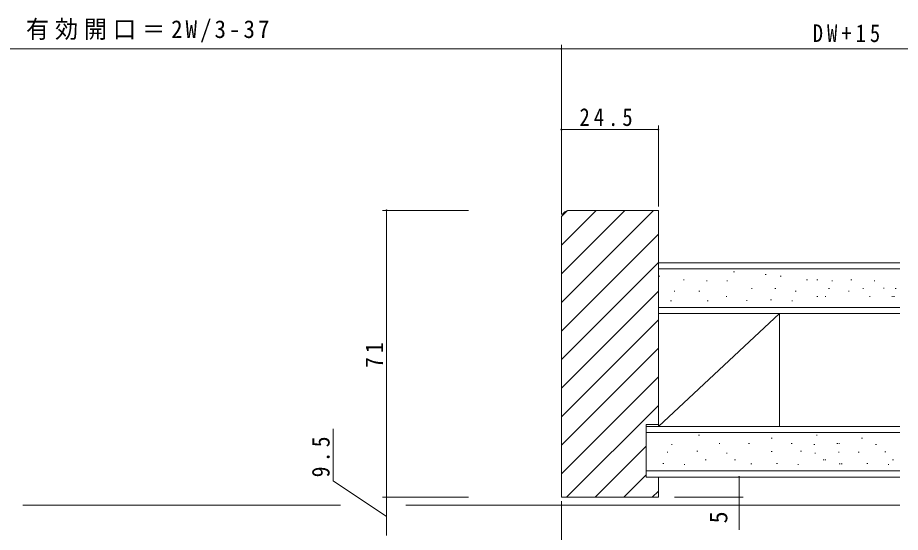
# Model space of a CAD drawing. Units: millimetres, scale not verified. Extents: x -497 to 493, y -796 to 797.
# Drawn here: x 34.2 to 252.7, y -607.2 to -479.8 of the extents above; entities that cross this region are included whole.
import ezdxf
from ezdxf.enums import TextEntityAlignment as Align

# ---------------------------------------------------------------- set-up
doc = ezdxf.new("R2010")
doc.units = ezdxf.units.MM
doc.header["$LTSCALE"] = 4
for name, color, linetype, lineweight in [('0-3_YKK_D', 6, 'Continuous', 18), ('0-5_YKK_12', 2, 'Continuous', 18), ('0-7_YSS_K', 3, 'Continuous', 18)]:
    doc.layers.add(name, color=color, linetype=linetype, lineweight=lineweight)
doc.styles.add('ＭＳ ゴシック', font='')
doc.styles.get('ＭＳ ゴシック').set_extended_font_data('MS Gothic')

msp = doc.modelspace()

# ---------------------------------------------------------------- linework, layer by layer
at = {"layer": '0-3_YKK_D'}
for p, q in [((168.75, -528.5), (168.75, -486.5)), ((168.75, -524.5), (168.75, -486.5)), ((-41.25, -487.5), (168.75, -487.5)), ((168.75, -487.5), (311.75, -487.5)), ((192.75, -526.5), (192.75, -506.5)), ((192.75, -507.5), (168.75, -507.5)), ((145.75, -527.5), (124.45, -527.5)), ((125.45, -527.5), (125.45, -598.5)), ((112.276, -594.422), (112.276, -581.555)), ((212.75, -593.5), (212.75, -598.5)), ((125.45, -603.25), (112.276, -594.422)), ((145.75, -598.5), (124.45, -598.5)), ((125.45, -608), (125.45, -598.5)), ((196.75, -598.5), (213.75, -598.5)), ((212.75, -598.5), (212.75, -606.6)), ((168.75, -599.5), (168.75, -722.5))]:
    msp.add_line(p, q, dxfattribs=at)
for centre, start, end in [((168.75, -487.5), 0, 180), ((168.75, -487.5), 0, 180), ((168.75, -487.5), 180, 0), ((168.75, -487.5), 180, 0), ((168.75, -507.5), 0, 180), ((168.75, -507.5), 180, 0), ((192.75, -507.5), 0, 180), ((192.75, -507.5), 180, 0), ((125.45, -527.5), 90, 270), ((125.45, -527.5), 270, 90), ((212.75, -593.5), 90, 270), ((212.75, -593.5), 270, 90), ((125.45, -598.5), 90, 270), ((125.45, -598.5), 90, 270), ((125.45, -598.5), 270, 90), ((125.45, -598.5), 270, 90), ((212.75, -598.5), 90, 270), ((212.75, -598.5), 270, 90)]:
    msp.add_arc(centre, 0.106, start, end, dxfattribs=at)
at = {"layer": '0-5_YKK_12'}
for p, q in [((35.4, -600.5), (114.1, -600.5)), ((130.25, -600.5), (252.5, -600.5))]:
    msp.add_line(p, q, dxfattribs=at)
at = {"layer": '0-7_YSS_K'}
for p, q in [((168.75, -550.289), (191.539, -527.5)), ((168.75, -543.218), (184.468, -527.5)), ((168.75, -536.147), (177.397, -527.5)), ((168.809, -529.017), (170.267, -527.559)), ((168.75, -557.36), (192.75, -533.36)), ((168.75, -564.431), (192.75, -540.431)), ((192.75, -542), (252.5, -542)), ((193.121, -543.8), (192.921, -543.8)), ((211.564, -542.672), (211.364, -542.672)), ((219.406, -543.402), (219.206, -543.402)), ((223.121, -543.8), (222.921, -543.8)), ((199.158, -544.729), (198.958, -544.729)), ((204.863, -544.928), (204.663, -544.928)), ((209.906, -544.928), (209.706, -544.928)), ((229.658, -544.729), (229.458, -544.729)), ((232.186, -544.729), (231.986, -544.729)), ((235.863, -544.928), (235.663, -544.928)), ((240.632, -544.729), (240.432, -544.729)), ((246.338, -544.928), (246.138, -544.928)), ((168.75, -571.503), (192.75, -547.503)), ((196.836, -547.515), (196.636, -547.515)), ((202.982, -547.515), (202.782, -547.515)), ((215.982, -546.852), (215.782, -546.852)), ((221.794, -546.852), (221.594, -546.852)), ((226.836, -547.515), (226.636, -547.515)), ((235.105, -546.852), (234.905, -546.852)), ((240.011, -547.515), (239.811, -547.515)), ((243.551, -546.852), (243.351, -546.852)), ((248.66, -546.786), (248.46, -546.786)), ((251.578, -546.852), (251.378, -546.852)), ((195.974, -549.904), (195.774, -549.904)), ((205.063, -549.904), (204.863, -549.904)), ((209.706, -548.842), (209.506, -548.842)), ((214.748, -549.771), (214.548, -549.771)), ((220.733, -549.638), (220.533, -549.638)), ((225.974, -549.904), (225.774, -549.904)), ((232.215, -548.776), (232.015, -548.776)), ((234.243, -548.776), (234.043, -548.776)), ((245.21, -548.842), (245.01, -548.842)), ((250.716, -548.776), (250.516, -548.776)), ((251.181, -548.842), (250.981, -548.842)), ((192.75, -551.5), (252.5, -551.5)), ((168.75, -578.574), (192.75, -554.574)), ((192.75, -581), (222.75, -553)), ((192.75, -553), (192.75, -581)), ((222.75, -553), (192.75, -553)), ((222.75, -581), (222.75, -553)), ((168.75, -585.645), (192.75, -561.645)), ((168.75, -592.716), (192.75, -568.716)), ((170.037, -598.5), (192.75, -575.787)), ((192.75, -581), (222.75, -581)), ((189.75, -582.5), (252.5, -582.5)), ((202.908, -583.172), (202.708, -583.172)), ((232.064, -583.172), (231.864, -583.172)), ((196.208, -585.428), (196.008, -585.428)), ((207.996, -585.229), (207.796, -585.229)), ((215.273, -585.229), (215.073, -585.229)), ((220.906, -583.902), (220.706, -583.902)), ((225.855, -585.229), (225.655, -585.229)), ((231.461, -585.428), (231.261, -585.428)), ((237.151, -585.229), (236.951, -585.229)), ((237.618, -585.229), (237.418, -585.229)), ((243.251, -583.902), (243.051, -583.902)), ((246.709, -585.428), (246.509, -585.428)), ((177.108, -598.5), (189.75, -585.858)), ((195.138, -587.352), (194.938, -587.352)), ((202.502, -587.087), (202.302, -587.087)), ((209.788, -587.617), (209.588, -587.617)), ((220.906, -587.186), (220.706, -587.186)), ((228.177, -587.087), (227.977, -587.087)), ((231.666, -587.617), (231.466, -587.617)), ((237.544, -587.352), (237.344, -587.352)), ((242.444, -587.352), (242.244, -587.352)), ((249.03, -587.286), (248.831, -587.286)), ((204.559, -589.276), (204.359, -589.276)), ((211.837, -589.276), (211.637, -589.276)), ((233.715, -589.276), (233.515, -589.276)), ((234.182, -589.276), (233.982, -589.276)), ((250.928, -589.276), (250.728, -589.276)), ((189.75, -592), (252.5, -592)), ((194.077, -590.138), (193.877, -590.138)), ((199.318, -590.404), (199.118, -590.404)), ((215.87, -590.271), (215.67, -590.271)), ((222.233, -590.138), (222.033, -590.138)), ((227.474, -590.404), (227.274, -590.404)), ((237.748, -590.271), (237.548, -590.271)), ((238.215, -590.271), (238.015, -590.271)), ((244.578, -590.138), (244.378, -590.138)), ((249.819, -590.404), (249.619, -590.404)), ((184.179, -598.5), (189.75, -592.929)), ((191.25, -598.5), (192.75, -597))]:
    msp.add_line(p, q, dxfattribs=at)
at = {"layer": '0-7_YSS_K', "color": 7, "lineweight": 9}
for p, q in [((192.75, -527.5), (170.75, -527.5)), ((192.75, -580.5), (192.75, -527.5)), ((168.75, -529.5), (168.75, -598.5)), ((192.75, -540.5), (252.5, -540.5)), ((192.75, -553), (252.5, -553)), ((189.75, -580.5), (192.75, -580.5)), ((189.75, -593.5), (189.75, -580.5)), ((189.75, -581), (252.5, -581)), ((192.75, -593.5), (189.75, -593.5)), ((189.75, -593.5), (252.5, -593.5)), ((192.75, -598.5), (192.75, -593.5)), ((168.75, -598.5), (192.75, -598.5))]:
    msp.add_line(p, q, dxfattribs=at)
msp.add_arc((170.75, -529.5), 2, 90.00001, 179.99999, dxfattribs=at)

# ---------------------------------------------------------------- texts
at = {"layer": '0-3_YKK_D', "color": 7, "style": 'ＭＳ ゴシック'}
msp.add_text('5', height=4.399, rotation=90, dxfattribs=at).set_placement((211.15, -605), align=Align.BOTTOM_LEFT)
at = {"layer": '0-3_YKK_D', "color": 7, "char_height": 4.399, "attachment_point": 7, "style": 'ＭＳ ゴシック'}
for s, insert in [('\\T1.26;\\W0.95;有効開口＝2W/3-37', (36.23, -485.9)), ('\\T1.39;\\W0.85;DW+15', (230.97, -485.9)), ('\\T1.39;\\W0.85;24.5', (173.23, -506.667))]:
    msp.add_mtext(s, dxfattribs=dict(at, insert=insert))
at = {"layer": '0-3_YKK_D', "color": 7, "char_height": 4.399, "attachment_point": 7, "rotation": 90, "style": 'ＭＳ ゴシック'}
for s, insert in [('\\T1.37;\\W0.9;71', (124.617, -566.52)), ('\\T1.38;\\W0.9;9.5', (111.443, -593.589))]:
    msp.add_mtext(s, dxfattribs=dict(at, insert=insert))

doc.saveas('drawing.dxf')
